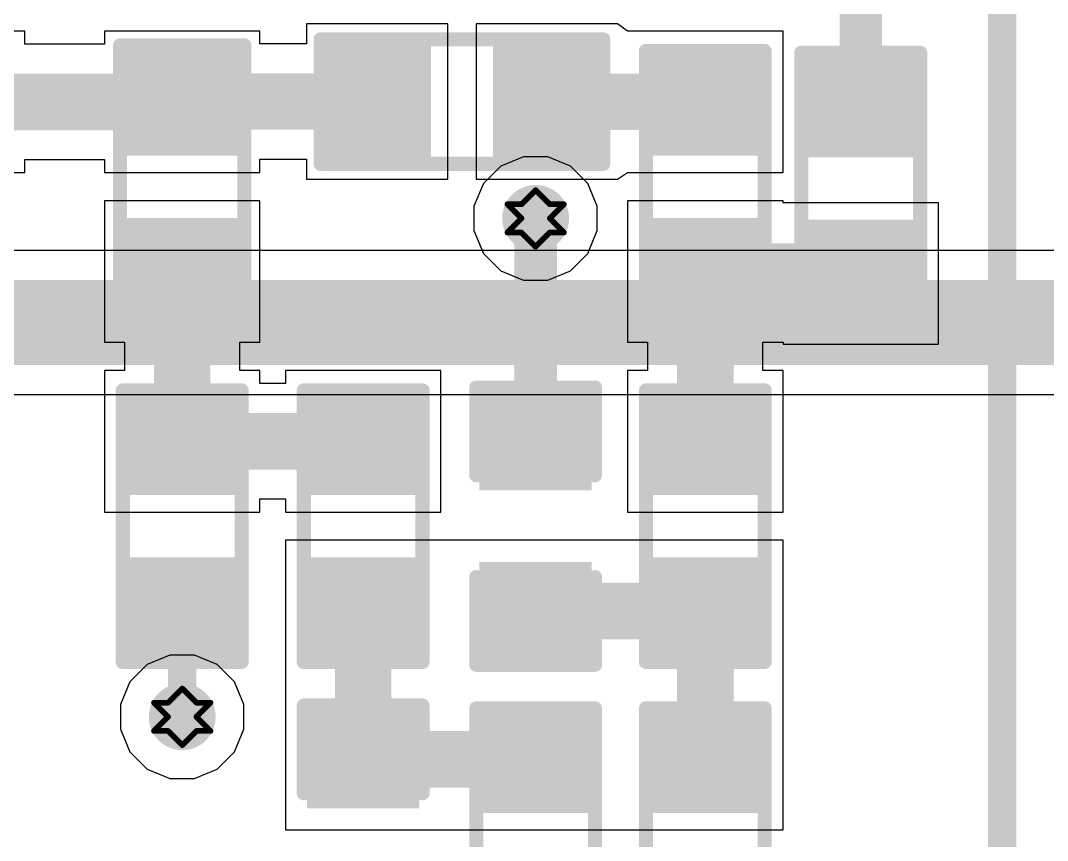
# Model space of a CAD drawing. Header units: inches. Extents: x 24 to 500, y 68 to 269.
# Drawn here: x 277.44 to 286.67, y 153.77 to 161.13 of the extents above; entities that cross this region are included whole.
import ezdxf

# ---------------------------------------------------------------- set-up
doc = ezdxf.new("R2010")
doc.units = ezdxf.units.IN
for name, color, linetype in [('Bottom Layer', 5, 'Continuous'), ('Drill Drawing', 1, 'Continuous'), ('Layer 1', 16, 'Continuous'), ('Layer 2', 76, 'Continuous'), ('Top Layer', 1, 'Continuous'), ('Top Overlay', 2, 'Continuous'), ('Top Paste', 8, 'Continuous'), ('Top Solder', 216, 'Continuous'), ('Via Holes', 16, 'Continuous')]:
    doc.layers.add(name, color=color, linetype=linetype)

# ---------------------------------------------------------------- blocks, each defined once
blk = doc.blocks.new('S______B______4')
at = {"layer": 'Top Layer'}
for points in [[(-1.143, -0.4445), (-1.143, 0.4445), (-0.3809999999999999, 0.4445), (-0.3809999999999999, -0.4445)], [(0.3809999999999999, -0.4445), (0.3809999999999999, 0.4445), (1.143, 0.4445), (1.143, -0.4445)]]:
    blk.add_hatch(color=1, dxfattribs=at).paths.add_polyline_path(points)
at = {"layer": 'Top Paste'}
for points in [[(-1.143, -0.4445), (-1.143, 0.4445), (-0.3809999999999999, 0.4445), (-0.3809999999999999, -0.4445)], [(0.3809999999999999, -0.4445), (0.3809999999999999, 0.4445), (1.143, 0.4445), (1.143, -0.4445)]]:
    blk.add_hatch(color=8, dxfattribs=at).paths.add_polyline_path(points)
at = {"layer": 'Top Solder'}
for points in [[(-1.2446, -0.5460999999999999), (-1.2446, 0.5460999999999999), (-0.2794, 0.5460999999999999), (-0.2794, -0.5460999999999999)], [(0.2794, -0.5460999999999999), (0.2794, 0.5460999999999999), (1.2446, 0.5460999999999999), (1.2446, -0.5460999999999999)]]:
    blk.add_hatch(color=216, dxfattribs=at).paths.add_polyline_path(points)
at = {"layer": 'Top Overlay'}
for points in [[(-1.27, -0.5588, 0.127, 0.127, 0), (-1.27, 0.5588, 0.127, 0.127, 0)], [(-1.27, 0.5588, 0.127, 0.127, 0), (1.27, 0.5588, 0.127, 0.127, 0)], [(1.27, -0.5588, 0.127, 0.127, 0), (1.27, 0.5588, 0.127, 0.127, 0)], [(-1.27, -0.5588, 0.127, 0.127, 0), (1.27, -0.5588, 0.127, 0.127, 0)]]:
    blk.add_lwpolyline(points, format="xyseb", dxfattribs=at)
for points in [[(-1.30175, 0.5588, 0.0635, 0.0635, 1), (-1.23825, 0.5588, 0.0635, 0.0635, 1)], [(-1.30175, 0.5588, 0.0635, 0.0635, 1), (-1.23825, 0.5588, 0.0635, 0.0635, 1)], [(1.23825, 0.5588, 0.0635, 0.0635, 1), (1.30175, 0.5588, 0.0635, 0.0635, 1)], [(1.23825, 0.5588, 0.0635, 0.0635, 1), (1.30175, 0.5588, 0.0635, 0.0635, 1)], [(-1.30175, -0.5588, 0.0635, 0.0635, 1), (-1.23825, -0.5588, 0.0635, 0.0635, 1)], [(-1.30175, -0.5588, 0.0635, 0.0635, 1), (-1.23825, -0.5588, 0.0635, 0.0635, 1)], [(1.23825, -0.5588, 0.0635, 0.0635, 1), (1.30175, -0.5588, 0.0635, 0.0635, 1)], [(1.23825, -0.5588, 0.0635, 0.0635, 1), (1.30175, -0.5588, 0.0635, 0.0635, 1)]]:
    blk.add_lwpolyline(points, format="xyseb", close=True, dxfattribs=at)
blk = doc.blocks.new('S______B______89')
at = {"layer": 'Top Layer'}
for points in [[(-1.143, -0.44447968), (-1.143, 0.4445203199999999), (-0.3810000000000001, 0.4445203200000001), (-0.3809999999999999, -0.4444796799999999)], [(0.3810000000000001, -0.44447968), (0.3809999999999999, 0.4445203199999999), (1.143, 0.4445203200000001), (1.143, -0.4444796799999999)]]:
    blk.add_hatch(color=1, dxfattribs=at).paths.add_polyline_path(points)
at = {"layer": 'Top Paste'}
for points in [[(-1.143, -0.44447968), (-1.143, 0.4445203199999999), (-0.3810000000000001, 0.4445203200000001), (-0.3809999999999999, -0.4444796799999999)], [(0.3810000000000001, -0.44447968), (0.3809999999999999, 0.4445203199999999), (1.143, 0.4445203200000001), (1.143, -0.4444796799999999)]]:
    blk.add_hatch(color=8, dxfattribs=at).paths.add_polyline_path(points)
at = {"layer": 'Top Solder'}
for points in [[(-1.2446, -0.5460796800000001), (-1.2446, 0.5461203199999999), (-0.2794, 0.5461203200000001), (-0.2793999999999999, -0.5460796799999998)], [(0.2794, -0.5460796800000001), (0.2793999999999999, 0.5461203199999999), (1.2446, 0.5461203200000001), (1.2446, -0.5460796799999998)]]:
    blk.add_hatch(color=216, dxfattribs=at).paths.add_polyline_path(points)
at = {"layer": 'Top Overlay'}
for points in [[(-1.27, -0.55877968, 0.127, 0.127, 0), (-1.27, 0.55882032, 0.127, 0.127, 0)], [(1.27, 0.55882032, 0.127, 0.127, 0), (-1.27, 0.55882032, 0.127, 0.127, 0)], [(1.27, -0.55877968, 0.127, 0.127, 0), (1.27, 0.55882032, 0.127, 0.127, 0)], [(1.27, -0.55877968, 0.127, 0.127, 0), (-1.27, -0.55877968, 0.127, 0.127, 0)]]:
    blk.add_lwpolyline(points, format="xyseb", dxfattribs=at)
for points in [[(-1.30175, 0.55882032, 0.0635, 0.0635, 1), (-1.23825, 0.55882032, 0.0635, 0.0635, 1)], [(-1.30175, 0.55882032, 0.0635, 0.0635, 1), (-1.23825, 0.55882032, 0.0635, 0.0635, 1)], [(1.23825, 0.55882032, 0.0635, 0.0635, 1), (1.30175, 0.55882032, 0.0635, 0.0635, 1)], [(1.23825, 0.55882032, 0.0635, 0.0635, 1), (1.30175, 0.55882032, 0.0635, 0.0635, 1)], [(-1.30175, -0.55877968, 0.0635, 0.0635, 1), (-1.23825, -0.55877968, 0.0635, 0.0635, 1)], [(-1.30175, -0.55877968, 0.0635, 0.0635, 1), (-1.23825, -0.55877968, 0.0635, 0.0635, 1)], [(1.23825, -0.55877968, 0.0635, 0.0635, 1), (1.30175, -0.55877968, 0.0635, 0.0635, 1)], [(1.23825, -0.55877968, 0.0635, 0.0635, 1), (1.30175, -0.55877968, 0.0635, 0.0635, 1)]]:
    blk.add_lwpolyline(points, format="xyseb", close=True, dxfattribs=at)
blk = doc.blocks.new('R___0603_127')
at = {"layer": 'Top Layer'}
for points in [[(-0.3809999999999999, 0.4445), (-0.3809999999999999, -0.4445), (-1.143, -0.4445), (-1.143, 0.4445)], [(1.143, 0.4445), (1.143, -0.4445), (0.3809999999999999, -0.4445), (0.3809999999999999, 0.4445)]]:
    blk.add_hatch(color=1, dxfattribs=at).paths.add_polyline_path(points)
at = {"layer": 'Top Paste'}
for points in [[(-0.3809999999999999, 0.4445), (-0.3809999999999999, -0.4445), (-1.143, -0.4445), (-1.143, 0.4445)], [(1.143, 0.4445), (1.143, -0.4445), (0.3809999999999999, -0.4445), (0.3809999999999999, 0.4445)]]:
    blk.add_hatch(color=8, dxfattribs=at).paths.add_polyline_path(points)
at = {"layer": 'Top Solder'}
for points in [[(-0.2794, 0.5460999999999999), (-0.2794, -0.5460999999999999), (-1.2446, -0.5460999999999999), (-1.2446, 0.5460999999999999)], [(1.2446, 0.5460999999999999), (1.2446, -0.5460999999999999), (0.2794, -0.5460999999999999), (0.2794, 0.5460999999999999)]]:
    blk.add_hatch(color=216, dxfattribs=at).paths.add_polyline_path(points)
at = {"layer": 'Top Overlay'}
for points in [[(-1.2192, -0.5334, 0.127, 0.127, 0), (-1.2192, 0.5334, 0.127, 0.127, 0)], [(1.2192, 0.5334, 0.127, 0.127, 0), (-1.2192, 0.5334, 0.127, 0.127, 0)], [(1.2192, -0.5334, 0.127, 0.127, 0), (1.2192, 0.5334, 0.127, 0.127, 0)], [(1.2192, -0.5334, 0.127, 0.127, 0), (-1.2192, -0.5334, 0.127, 0.127, 0)]]:
    blk.add_lwpolyline(points, format="xyseb", dxfattribs=at)
for points in [[(-1.25095, 0.5334, 0.0635, 0.0635, 1), (-1.18745, 0.5334, 0.0635, 0.0635, 1)], [(-1.25095, 0.5334, 0.0635, 0.0635, 1), (-1.18745, 0.5334, 0.0635, 0.0635, 1)], [(1.18745, 0.5334, 0.0635, 0.0635, 1), (1.25095, 0.5334, 0.0635, 0.0635, 1)], [(1.18745, 0.5334, 0.0635, 0.0635, 1), (1.25095, 0.5334, 0.0635, 0.0635, 1)], [(-1.25095, -0.5334, 0.0635, 0.0635, 1), (-1.18745, -0.5334, 0.0635, 0.0635, 1)], [(-1.25095, -0.5334, 0.0635, 0.0635, 1), (-1.18745, -0.5334, 0.0635, 0.0635, 1)], [(1.18745, -0.5334, 0.0635, 0.0635, 1), (1.25095, -0.5334, 0.0635, 0.0635, 1)], [(1.18745, -0.5334, 0.0635, 0.0635, 1), (1.25095, -0.5334, 0.0635, 0.0635, 1)]]:
    blk.add_lwpolyline(points, format="xyseb", close=True, dxfattribs=at)
blk = doc.blocks.new('R___0603_131')
at = {"layer": 'Top Layer'}
for points in [[(-0.3809999999999999, 0.4445), (-0.3809999999999999, -0.4445), (-1.143, -0.4445), (-1.143, 0.4445)], [(1.143, 0.4445), (1.143, -0.4445), (0.3809999999999999, -0.4445), (0.3809999999999999, 0.4445)]]:
    blk.add_hatch(color=1, dxfattribs=at).paths.add_polyline_path(points)
at = {"layer": 'Top Paste'}
for points in [[(-0.3809999999999999, 0.4445), (-0.3809999999999999, -0.4445), (-1.143, -0.4445), (-1.143, 0.4445)], [(1.143, 0.4445), (1.143, -0.4445), (0.3809999999999999, -0.4445), (0.3809999999999999, 0.4445)]]:
    blk.add_hatch(color=8, dxfattribs=at).paths.add_polyline_path(points)
at = {"layer": 'Top Solder'}
for points in [[(-0.2794, 0.5460999999999999), (-0.2794, -0.5460999999999999), (-1.2446, -0.5460999999999999), (-1.2446, 0.5460999999999999)], [(1.2446, 0.5460999999999999), (1.2446, -0.5460999999999999), (0.2794, -0.5460999999999999), (0.2794, 0.5460999999999999)]]:
    blk.add_hatch(color=216, dxfattribs=at).paths.add_polyline_path(points)
at = {"layer": 'Top Overlay'}
for points in [[(-1.2192, -0.5334, 0.127, 0.127, 0), (-1.2192, 0.5334, 0.127, 0.127, 0)], [(1.2192, 0.5334, 0.127, 0.127, 0), (-1.2192, 0.5334, 0.127, 0.127, 0)], [(1.2192, -0.5334, 0.127, 0.127, 0), (1.2192, 0.5334, 0.127, 0.127, 0)], [(1.2192, -0.5334, 0.127, 0.127, 0), (-1.2192, -0.5334, 0.127, 0.127, 0)]]:
    blk.add_lwpolyline(points, format="xyseb", dxfattribs=at)
for points in [[(-1.25095, 0.5334, 0.0635, 0.0635, 1), (-1.18745, 0.5334, 0.0635, 0.0635, 1)], [(-1.25095, 0.5334, 0.0635, 0.0635, 1), (-1.18745, 0.5334, 0.0635, 0.0635, 1)], [(1.18745, 0.5334, 0.0635, 0.0635, 1), (1.25095, 0.5334, 0.0635, 0.0635, 1)], [(1.18745, 0.5334, 0.0635, 0.0635, 1), (1.25095, 0.5334, 0.0635, 0.0635, 1)], [(-1.25095, -0.5334, 0.0635, 0.0635, 1), (-1.18745, -0.5334, 0.0635, 0.0635, 1)], [(-1.25095, -0.5334, 0.0635, 0.0635, 1), (-1.18745, -0.5334, 0.0635, 0.0635, 1)], [(1.18745, -0.5334, 0.0635, 0.0635, 1), (1.25095, -0.5334, 0.0635, 0.0635, 1)], [(1.18745, -0.5334, 0.0635, 0.0635, 1), (1.25095, -0.5334, 0.0635, 0.0635, 1)]]:
    blk.add_lwpolyline(points, format="xyseb", close=True, dxfattribs=at)
blk = doc.blocks.new('R___0603_132')
at = {"layer": 'Top Layer'}
for points in [[(-0.3809999999999999, 0.4445), (-0.3809999999999999, -0.4445), (-1.143, -0.4445), (-1.143, 0.4445)], [(1.14300254, 0.44449746), (1.14300254, -0.44450254), (0.38100254, -0.44450254), (0.38100254, 0.44449746)]]:
    blk.add_hatch(color=1, dxfattribs=at).paths.add_polyline_path(points)
at = {"layer": 'Top Paste'}
for points in [[(-0.3809999999999999, 0.4445), (-0.3809999999999999, -0.4445), (-1.143, -0.4445), (-1.143, 0.4445)], [(1.14300254, 0.44449746), (1.14300254, -0.44450254), (0.38100254, -0.44450254), (0.38100254, 0.44449746)]]:
    blk.add_hatch(color=8, dxfattribs=at).paths.add_polyline_path(points)
at = {"layer": 'Top Solder'}
for points in [[(-0.2794, 0.5460999999999999), (-0.2794, -0.5460999999999999), (-1.2446, -0.5460999999999999), (-1.2446, 0.5460999999999999)], [(1.24460254, 0.5460974599999999), (1.24460254, -0.54610254), (0.27940254, -0.54610254), (0.27940254, 0.5460974599999999)]]:
    blk.add_hatch(color=216, dxfattribs=at).paths.add_polyline_path(points)
at = {"layer": 'Top Overlay'}
for points in [[(-1.2192, 0.53339492, 0.127, 0.127, 0), (-1.2192, -0.53340254, 0.127, 0.127, 0)], [(-1.2192, 0.53339492, 0.127, 0.127, 0), (1.2192, 0.53339492, 0.127, 0.127, 0)], [(1.2192, 0.53339492, 0.127, 0.127, 0), (1.2192, -0.53340254, 0.127, 0.127, 0)], [(-1.2192, -0.53340254, 0.127, 0.127, 0), (1.2192, -0.53340254, 0.127, 0.127, 0)]]:
    blk.add_lwpolyline(points, format="xyseb", dxfattribs=at)
for points in [[(-1.25095, 0.53339492, 0.0635, 0.0635, 1), (-1.18745, 0.53339492, 0.0635, 0.0635, 1)], [(-1.25095, 0.53339492, 0.0635, 0.0635, 1), (-1.18745, 0.53339492, 0.0635, 0.0635, 1)], [(1.18745, 0.53339492, 0.0635, 0.0635, 1), (1.25095, 0.53339492, 0.0635, 0.0635, 1)], [(1.18745, 0.53339492, 0.0635, 0.0635, 1), (1.25095, 0.53339492, 0.0635, 0.0635, 1)], [(-1.25095, -0.53340254, 0.0635, 0.0635, 1), (-1.18745, -0.53340254, 0.0635, 0.0635, 1)], [(-1.25095, -0.53340254, 0.0635, 0.0635, 1), (-1.18745, -0.53340254, 0.0635, 0.0635, 1)], [(1.18745, -0.53340254, 0.0635, 0.0635, 1), (1.25095, -0.53340254, 0.0635, 0.0635, 1)], [(1.18745, -0.53340254, 0.0635, 0.0635, 1), (1.25095, -0.53340254, 0.0635, 0.0635, 1)]]:
    blk.add_lwpolyline(points, format="xyseb", close=True, dxfattribs=at)
blk = doc.blocks.new('R___0603_133')
at = {"layer": 'Top Layer'}
for points in [[(-0.3809999999999999, 0.4445), (-0.3809999999999999, -0.4445), (-1.143, -0.4445), (-1.143, 0.4445)], [(1.143, 0.4445), (1.143, -0.4445), (0.3809999999999999, -0.4445), (0.3809999999999999, 0.4445)]]:
    blk.add_hatch(color=1, dxfattribs=at).paths.add_polyline_path(points)
at = {"layer": 'Top Paste'}
for points in [[(-0.3809999999999999, 0.4445), (-0.3809999999999999, -0.4445), (-1.143, -0.4445), (-1.143, 0.4445)], [(1.143, 0.4445), (1.143, -0.4445), (0.3809999999999999, -0.4445), (0.3809999999999999, 0.4445)]]:
    blk.add_hatch(color=8, dxfattribs=at).paths.add_polyline_path(points)
at = {"layer": 'Top Solder'}
for points in [[(-0.2794, 0.5460999999999999), (-0.2794, -0.5460999999999999), (-1.2446, -0.5460999999999999), (-1.2446, 0.5460999999999999)], [(1.2446, 0.5460999999999999), (1.2446, -0.5460999999999999), (0.2794, -0.5460999999999999), (0.2794, 0.5460999999999999)]]:
    blk.add_hatch(color=216, dxfattribs=at).paths.add_polyline_path(points)
at = {"layer": 'Top Overlay'}
for points in [[(-1.2192, 0.5334, 0.127, 0.127, 0), (-1.2192, -0.5334, 0.127, 0.127, 0)], [(-1.2192, 0.5334, 0.127, 0.127, 0), (1.2192, 0.5334, 0.127, 0.127, 0)], [(1.2192, 0.5334, 0.127, 0.127, 0), (1.2192, -0.5334, 0.127, 0.127, 0)], [(-1.2192, -0.5334, 0.127, 0.127, 0), (1.2192, -0.5334, 0.127, 0.127, 0)]]:
    blk.add_lwpolyline(points, format="xyseb", dxfattribs=at)
for points in [[(-1.25095, 0.5334, 0.0635, 0.0635, 1), (-1.18745, 0.5334, 0.0635, 0.0635, 1)], [(-1.25095, 0.5334, 0.0635, 0.0635, 1), (-1.18745, 0.5334, 0.0635, 0.0635, 1)], [(1.18745, 0.5334, 0.0635, 0.0635, 1), (1.25095, 0.5334, 0.0635, 0.0635, 1)], [(1.18745, 0.5334, 0.0635, 0.0635, 1), (1.25095, 0.5334, 0.0635, 0.0635, 1)], [(-1.25095, -0.5334, 0.0635, 0.0635, 1), (-1.18745, -0.5334, 0.0635, 0.0635, 1)], [(-1.25095, -0.5334, 0.0635, 0.0635, 1), (-1.18745, -0.5334, 0.0635, 0.0635, 1)], [(1.18745, -0.5334, 0.0635, 0.0635, 1), (1.25095, -0.5334, 0.0635, 0.0635, 1)], [(1.18745, -0.5334, 0.0635, 0.0635, 1), (1.25095, -0.5334, 0.0635, 0.0635, 1)]]:
    blk.add_lwpolyline(points, format="xyseb", close=True, dxfattribs=at)
blk = doc.blocks.new('R___0603_134')
at = {"layer": 'Top Layer'}
for points in [[(-0.3809999999999999, 0.4445), (-0.3809999999999999, -0.4445), (-1.143, -0.4445), (-1.143, 0.4445)], [(1.143, 0.4445), (1.143, -0.4445), (0.3809999999999999, -0.4445), (0.3809999999999999, 0.4445)]]:
    blk.add_hatch(color=1, dxfattribs=at).paths.add_polyline_path(points)
at = {"layer": 'Top Paste'}
for points in [[(-0.3809999999999999, 0.4445), (-0.3809999999999999, -0.4445), (-1.143, -0.4445), (-1.143, 0.4445)], [(1.143, 0.4445), (1.143, -0.4445), (0.3809999999999999, -0.4445), (0.3809999999999999, 0.4445)]]:
    blk.add_hatch(color=8, dxfattribs=at).paths.add_polyline_path(points)
at = {"layer": 'Top Solder'}
for points in [[(-0.2794, 0.5460999999999999), (-0.2794, -0.5460999999999999), (-1.2446, -0.5460999999999999), (-1.2446, 0.5460999999999999)], [(1.2446, 0.5460999999999999), (1.2446, -0.5460999999999999), (0.2794, -0.5460999999999999), (0.2794, 0.5460999999999999)]]:
    blk.add_hatch(color=216, dxfattribs=at).paths.add_polyline_path(points)
at = {"layer": 'Top Overlay'}
for points in [[(1.2192, 0.5334, 0.127, 0.127, 0), (-1.2192, 0.5334, 0.127, 0.127, 0)], [(-1.2192, -0.5334, 0.127, 0.127, 0), (-1.2192, 0.5334, 0.127, 0.127, 0)], [(1.2192, -0.5334, 0.127, 0.127, 0), (1.2192, 0.5334, 0.127, 0.127, 0)], [(1.2192, -0.5334, 0.127, 0.127, 0), (-1.2192, -0.5334, 0.127, 0.127, 0)]]:
    blk.add_lwpolyline(points, format="xyseb", dxfattribs=at)
for points in [[(-1.25095, 0.5334, 0.0635, 0.0635, 1), (-1.18745, 0.5334, 0.0635, 0.0635, 1)], [(-1.25095, 0.5334, 0.0635, 0.0635, 1), (-1.18745, 0.5334, 0.0635, 0.0635, 1)], [(1.18745, 0.5334, 0.0635, 0.0635, 1), (1.25095, 0.5334, 0.0635, 0.0635, 1)], [(1.18745, 0.5334, 0.0635, 0.0635, 1), (1.25095, 0.5334, 0.0635, 0.0635, 1)], [(-1.25095, -0.5334, 0.0635, 0.0635, 1), (-1.18745, -0.5334, 0.0635, 0.0635, 1)], [(-1.25095, -0.5334, 0.0635, 0.0635, 1), (-1.18745, -0.5334, 0.0635, 0.0635, 1)], [(1.18745, -0.5334, 0.0635, 0.0635, 1), (1.25095, -0.5334, 0.0635, 0.0635, 1)], [(1.18745, -0.5334, 0.0635, 0.0635, 1), (1.25095, -0.5334, 0.0635, 0.0635, 1)]]:
    blk.add_lwpolyline(points, format="xyseb", close=True, dxfattribs=at)
blk = doc.blocks.new('R___0603_137')
at = {"layer": 'Top Layer'}
for points in [[(-0.3809999999999999, 0.44452032), (-0.3809999999999999, -0.44447968), (-1.143, -0.44447968), (-1.143, 0.44452032)], [(1.143, 0.44452032), (1.143, -0.44447968), (0.3809999999999999, -0.44447968), (0.3809999999999999, 0.44452032)]]:
    blk.add_hatch(color=1, dxfattribs=at).paths.add_polyline_path(points)
at = {"layer": 'Top Paste'}
for points in [[(-0.3809999999999999, 0.44452032), (-0.3809999999999999, -0.44447968), (-1.143, -0.44447968), (-1.143, 0.44452032)], [(1.143, 0.44452032), (1.143, -0.44447968), (0.3809999999999999, -0.44447968), (0.3809999999999999, 0.44452032)]]:
    blk.add_hatch(color=8, dxfattribs=at).paths.add_polyline_path(points)
at = {"layer": 'Top Solder'}
for points in [[(-0.2794, 0.54612032), (-0.2794, -0.54607968), (-1.2446, -0.54607968), (-1.2446, 0.54612032)], [(1.2446, 0.54612032), (1.2446, -0.54607968), (0.2794, -0.54607968), (0.2794, 0.54612032)]]:
    blk.add_hatch(color=216, dxfattribs=at).paths.add_polyline_path(points)
at = {"layer": 'Top Overlay'}
for points in [[(-1.2192, 0.53342032, 0.127, 0.127, 0), (1.2192, 0.53342032, 0.127, 0.127, 0)], [(-1.2192, 0.53342032, 0.127, 0.127, 0), (-1.2192, -0.5333796799999999, 0.127, 0.127, 0)], [(1.2192, 0.53342032, 0.127, 0.127, 0), (1.2192, -0.5333796799999999, 0.127, 0.127, 0)], [(-1.2192, -0.5333796799999999, 0.127, 0.127, 0), (1.2192, -0.5333796799999999, 0.127, 0.127, 0)]]:
    blk.add_lwpolyline(points, format="xyseb", dxfattribs=at)
for points in [[(-1.25095, 0.53342032, 0.0635, 0.0635, 1), (-1.18745, 0.53342032, 0.0635, 0.0635, 1)], [(-1.25095, 0.53342032, 0.0635, 0.0635, 1), (-1.18745, 0.53342032, 0.0635, 0.0635, 1)], [(1.18745, 0.53342032, 0.0635, 0.0635, 1), (1.25095, 0.53342032, 0.0635, 0.0635, 1)], [(1.18745, 0.53342032, 0.0635, 0.0635, 1), (1.25095, 0.53342032, 0.0635, 0.0635, 1)], [(-1.25095, -0.5333796799999999, 0.0635, 0.0635, 1), (-1.18745, -0.5333796799999999, 0.0635, 0.0635, 1)], [(-1.25095, -0.5333796799999999, 0.0635, 0.0635, 1), (-1.18745, -0.5333796799999999, 0.0635, 0.0635, 1)], [(1.18745, -0.5333796799999999, 0.0635, 0.0635, 1), (1.25095, -0.5333796799999999, 0.0635, 0.0635, 1)], [(1.18745, -0.5333796799999999, 0.0635, 0.0635, 1), (1.25095, -0.5333796799999999, 0.0635, 0.0635, 1)]]:
    blk.add_lwpolyline(points, format="xyseb", close=True, dxfattribs=at)
blk = doc.blocks.new('R___0603_139')
at = {"layer": 'Top Layer'}
for points in [[(-0.3809999999999999, 0.44452032), (-0.3809999999999999, -0.44447968), (-1.143, -0.44447968), (-1.143, 0.44452032)], [(1.143, 0.44452032), (1.143, -0.44447968), (0.3809999999999999, -0.44447968), (0.3809999999999999, 0.44452032)]]:
    blk.add_hatch(color=1, dxfattribs=at).paths.add_polyline_path(points)
at = {"layer": 'Top Paste'}
for points in [[(-0.3809999999999999, 0.44452032), (-0.3809999999999999, -0.44447968), (-1.143, -0.44447968), (-1.143, 0.44452032)], [(1.143, 0.44452032), (1.143, -0.44447968), (0.3809999999999999, -0.44447968), (0.3809999999999999, 0.44452032)]]:
    blk.add_hatch(color=8, dxfattribs=at).paths.add_polyline_path(points)
at = {"layer": 'Top Solder'}
for points in [[(-0.2794, 0.54612032), (-0.2794, -0.54607968), (-1.2446, -0.54607968), (-1.2446, 0.54612032)], [(1.2446, 0.54612032), (1.2446, -0.54607968), (0.2794, -0.54607968), (0.2794, 0.54612032)]]:
    blk.add_hatch(color=216, dxfattribs=at).paths.add_polyline_path(points)
at = {"layer": 'Top Overlay'}
for points in [[(-1.2192, 0.5334228599999999, 0.127, 0.127, 0), (1.2192, 0.5334228599999999, 0.127, 0.127, 0)], [(-1.2192, 0.5334228599999999, 0.127, 0.127, 0), (-1.2192, -0.5333822199999999, 0.127, 0.127, 0)], [(1.2192, 0.5334228599999999, 0.127, 0.127, 0), (1.2192, -0.5333822199999999, 0.127, 0.127, 0)], [(-1.2192, -0.5333822199999999, 0.127, 0.127, 0), (1.2192, -0.5333822199999999, 0.127, 0.127, 0)]]:
    blk.add_lwpolyline(points, format="xyseb", dxfattribs=at)
for points in [[(-1.25095, 0.5334228599999999, 0.0635, 0.0635, 1), (-1.18745, 0.5334228599999999, 0.0635, 0.0635, 1)], [(-1.25095, 0.5334228599999999, 0.0635, 0.0635, 1), (-1.18745, 0.5334228599999999, 0.0635, 0.0635, 1)], [(1.18745, 0.5334228599999999, 0.0635, 0.0635, 1), (1.25095, 0.5334228599999999, 0.0635, 0.0635, 1)], [(1.18745, 0.5334228599999999, 0.0635, 0.0635, 1), (1.25095, 0.5334228599999999, 0.0635, 0.0635, 1)], [(-1.25095, -0.5333822199999999, 0.0635, 0.0635, 1), (-1.18745, -0.5333822199999999, 0.0635, 0.0635, 1)], [(-1.25095, -0.5333822199999999, 0.0635, 0.0635, 1), (-1.18745, -0.5333822199999999, 0.0635, 0.0635, 1)], [(1.18745, -0.5333822199999999, 0.0635, 0.0635, 1), (1.25095, -0.5333822199999999, 0.0635, 0.0635, 1)], [(1.18745, -0.5333822199999999, 0.0635, 0.0635, 1), (1.25095, -0.5333822199999999, 0.0635, 0.0635, 1)]]:
    blk.add_lwpolyline(points, format="xyseb", close=True, dxfattribs=at)
blk = doc.blocks.new('C___0603_264')
at = {"layer": 'Top Layer'}
for points in [[(-0.3809999999999999, 0.4445), (-0.3809999999999999, -0.4445), (-1.143, -0.4445), (-1.143, 0.4445)], [(1.143, 0.4445), (1.143, -0.4445), (0.3809999999999999, -0.4445), (0.3809999999999999, 0.4445)]]:
    blk.add_hatch(color=1, dxfattribs=at).paths.add_polyline_path(points)
at = {"layer": 'Top Paste'}
for points in [[(-0.3809999999999999, 0.4445), (-0.3809999999999999, -0.4445), (-1.143, -0.4445), (-1.143, 0.4445)], [(1.143, 0.4445), (1.143, -0.4445), (0.3809999999999999, -0.4445), (0.3809999999999999, 0.4445)]]:
    blk.add_hatch(color=8, dxfattribs=at).paths.add_polyline_path(points)
at = {"layer": 'Top Solder'}
for points in [[(-0.3210001199999999, 0.50449988), (-0.3210001199999999, -0.50449988), (-1.20299988, -0.50449988), (-1.20299988, 0.50449988)], [(1.20299988, 0.50449988), (1.20299988, -0.50449988), (0.3210001199999999, -0.50449988), (0.3210001199999999, 0.50449988)]]:
    blk.add_hatch(color=216, dxfattribs=at).paths.add_polyline_path(points)
at = {"layer": 'Top Overlay'}
for points in [[(-0.4571999999999999, 0.5334, 0.127, 0.127, 0), (-1.2446, 0.5334, 0.127, 0.127, 0)], [(-1.2446, -0.5334, 0.127, 0.127, 0), (-1.2446, 0.5334, 0.127, 0.127, 0)], [(1.2446, 0.5334, 0.127, 0.127, 0), (0.4571999999999999, 0.5334, 0.127, 0.127, 0)], [(1.2446, -0.5334, 0.127, 0.127, 0), (1.2446, 0.5334, 0.127, 0.127, 0)], [(-0.4571999999999999, -0.5334, 0.127, 0.127, 0), (-1.2446, -0.5334, 0.127, 0.127, 0)], [(1.2446, -0.5334, 0.127, 0.127, 0), (0.4571999999999999, -0.5334, 0.127, 0.127, 0)]]:
    blk.add_lwpolyline(points, format="xyseb", dxfattribs=at)
for points in [[(-1.27635, 0.5334, 0.0635, 0.0635, 1), (-1.21285, 0.5334, 0.0635, 0.0635, 1)], [(-1.27635, 0.5334, 0.0635, 0.0635, 1), (-1.21285, 0.5334, 0.0635, 0.0635, 1)], [(-0.4889499999999999, 0.5334, 0.0635, 0.0635, 1), (-0.42545, 0.5334, 0.0635, 0.0635, 1)], [(0.42545, 0.5334, 0.0635, 0.0635, 1), (0.4889499999999999, 0.5334, 0.0635, 0.0635, 1)], [(1.21285, 0.5334, 0.0635, 0.0635, 1), (1.27635, 0.5334, 0.0635, 0.0635, 1)], [(1.21285, 0.5334, 0.0635, 0.0635, 1), (1.27635, 0.5334, 0.0635, 0.0635, 1)], [(-1.27635, -0.5334, 0.0635, 0.0635, 1), (-1.21285, -0.5334, 0.0635, 0.0635, 1)], [(-1.27635, -0.5334, 0.0635, 0.0635, 1), (-1.21285, -0.5334, 0.0635, 0.0635, 1)], [(-0.4889499999999999, -0.5334, 0.0635, 0.0635, 1), (-0.42545, -0.5334, 0.0635, 0.0635, 1)], [(0.42545, -0.5334, 0.0635, 0.0635, 1), (0.4889499999999999, -0.5334, 0.0635, 0.0635, 1)], [(1.21285, -0.5334, 0.0635, 0.0635, 1), (1.27635, -0.5334, 0.0635, 0.0635, 1)], [(1.21285, -0.5334, 0.0635, 0.0635, 1), (1.27635, -0.5334, 0.0635, 0.0635, 1)]]:
    blk.add_lwpolyline(points, format="xyseb", close=True, dxfattribs=at)
blk = doc.blocks.new('C___0603_266')
at = {"layer": 'Top Layer'}
for points in [[(-0.3809999999999999, 0.4445), (-0.3809999999999999, -0.4445), (-1.143, -0.4445), (-1.143, 0.4445)], [(1.143, 0.4445), (1.143, -0.4445), (0.3809999999999999, -0.4445), (0.3809999999999999, 0.4445)]]:
    blk.add_hatch(color=1, dxfattribs=at).paths.add_polyline_path(points)
at = {"layer": 'Top Paste'}
for points in [[(-0.3809999999999999, 0.4445), (-0.3809999999999999, -0.4445), (-1.143, -0.4445), (-1.143, 0.4445)], [(1.143, 0.4445), (1.143, -0.4445), (0.3809999999999999, -0.4445), (0.3809999999999999, 0.4445)]]:
    blk.add_hatch(color=8, dxfattribs=at).paths.add_polyline_path(points)
at = {"layer": 'Top Solder'}
for points in [[(-0.3210001199999999, 0.50449988), (-0.3210001199999999, -0.50449988), (-1.20299988, -0.50449988), (-1.20299988, 0.50449988)], [(1.20299988, 0.50449988), (1.20299988, -0.50449988), (0.3210001199999999, -0.50449988), (0.3210001199999999, 0.50449988)]]:
    blk.add_hatch(color=216, dxfattribs=at).paths.add_polyline_path(points)
at = {"layer": 'Top Overlay'}
for points in [[(-0.45720254, 0.5333974599999999, 0.127, 0.127, 0), (-1.2446, 0.5333974599999999, 0.127, 0.127, 0)], [(-1.2446, -0.5334, 0.127, 0.127, 0), (-1.2446, 0.5333974599999999, 0.127, 0.127, 0)], [(1.2446, 0.53340254, 0.127, 0.127, 0), (0.4571999999999999, 0.53340254, 0.127, 0.127, 0)], [(1.2446, -0.5334, 0.127, 0.127, 0), (1.2446, 0.53340254, 0.127, 0.127, 0)], [(-0.4571999999999999, -0.5334, 0.127, 0.127, 0), (-1.2446, -0.5334, 0.127, 0.127, 0)], [(1.2446, -0.5334, 0.127, 0.127, 0), (0.4571999999999999, -0.5334, 0.127, 0.127, 0)]]:
    blk.add_lwpolyline(points, format="xyseb", dxfattribs=at)
for points in [[(-1.27635, 0.5333974599999999, 0.0635, 0.0635, 1), (-1.21285, 0.5333974599999999, 0.0635, 0.0635, 1)], [(-1.27635, 0.5333974599999999, 0.0635, 0.0635, 1), (-1.21285, 0.5333974599999999, 0.0635, 0.0635, 1)], [(-0.4889525399999999, 0.5333974599999999, 0.0635, 0.0635, 1), (-0.42545254, 0.5333974599999999, 0.0635, 0.0635, 1)], [(0.42545, 0.53340254, 0.0635, 0.0635, 1), (0.4889499999999999, 0.53340254, 0.0635, 0.0635, 1)], [(1.21285, 0.53340254, 0.0635, 0.0635, 1), (1.27635, 0.53340254, 0.0635, 0.0635, 1)], [(1.21285, 0.53340254, 0.0635, 0.0635, 1), (1.27635, 0.53340254, 0.0635, 0.0635, 1)], [(-1.27635, -0.5334, 0.0635, 0.0635, 1), (-1.21285, -0.5334, 0.0635, 0.0635, 1)], [(-1.27635, -0.5334, 0.0635, 0.0635, 1), (-1.21285, -0.5334, 0.0635, 0.0635, 1)], [(-0.4889499999999999, -0.5334, 0.0635, 0.0635, 1), (-0.42545, -0.5334, 0.0635, 0.0635, 1)], [(0.42545, -0.5334, 0.0635, 0.0635, 1), (0.4889499999999999, -0.5334, 0.0635, 0.0635, 1)], [(1.21285, -0.5334, 0.0635, 0.0635, 1), (1.27635, -0.5334, 0.0635, 0.0635, 1)], [(1.21285, -0.5334, 0.0635, 0.0635, 1), (1.27635, -0.5334, 0.0635, 0.0635, 1)]]:
    blk.add_lwpolyline(points, format="xyseb", close=True, dxfattribs=at)

msp = doc.modelspace()

# ---------------------------------------------------------------- hatches: boundary and pattern name
at = {"layer": 'Bottom Layer'}
h = msp.add_hatch(color=5, dxfattribs=at)
edge = h.paths.add_edge_path()
edge.add_arc((282.067, 159.3547994), 0.2999994, 0, 360)
h = msp.add_hatch(color=5, dxfattribs=at)
edge = h.paths.add_edge_path()
edge.add_arc((278.892, 154.87897142), 0.2999994, 0, 360)
at = {"layer": 'Layer 1'}
h = msp.add_hatch(color=16, dxfattribs=at)
edge = h.paths.add_edge_path()
edge.add_arc((282.067, 159.3547994), 0.2999994, 0, 360)
h = msp.add_hatch(color=16, dxfattribs=at)
edge = h.paths.add_edge_path()
edge.add_arc((278.892, 154.87897142), 0.2999994, 0, 360)
at = {"layer": 'Layer 2'}
h = msp.add_hatch(color=76, dxfattribs=at)
edge = h.paths.add_edge_path()
edge.add_arc((282.067, 159.3547994), 0.2999994, 0, 360)
h = msp.add_hatch(color=76, dxfattribs=at)
edge = h.paths.add_edge_path()
edge.add_arc((278.892, 154.87897142), 0.2999994, 0, 360)
at = {"layer": 'Top Layer'}
h = msp.add_hatch(color=1, dxfattribs=at)
edge = h.paths.add_edge_path()
edge.add_arc((282.067, 159.3547994), 0.2999994, 0, 360)
h = msp.add_hatch(color=1, dxfattribs=at)
edge = h.paths.add_edge_path()
edge.add_arc((278.892, 154.87897142), 0.2999994, 0, 360)
at = {"layer": 'Via Holes'}
h = msp.add_hatch(color=7, dxfattribs=at)
edge = h.paths.add_edge_path()
edge.add_arc((282.067, 159.3547994), 0.1499997, 0, 360)
h = msp.add_hatch(color=7, dxfattribs=at)
edge = h.paths.add_edge_path()
edge.add_arc((278.892, 154.87897142), 0.1499997, 0, 360)

# ---------------------------------------------------------------- linework, layer by layer
at = {"layer": 'Bottom Layer'}
for p, q in [((294.6908, 159.06724092), (253.71641154, 159.06724092)), ((253.71641154, 157.77235908), (294.6908, 157.77235908))]:
    msp.add_line(p, q, dxfattribs=at)
msp.add_lwpolyline([(263.497314, 158.4198, 0.7619999999999999, 0.7619999999999999, 0), (294.6908, 158.4198, 0.7619999999999999, 0.7619999999999999, 0)], format="xyseb", dxfattribs=at)
at = {"layer": 'Drill Drawing'}
for points in [[(281.94, 159.4817994, 0.0508, 0.0508, 0), (282.067, 159.6087994, 0.0508, 0.0508, 0)], [(282.067, 159.6087994, 0.0508, 0.0508, 0), (282.194, 159.4817994, 0.0508, 0.0508, 0)], [(281.813, 159.4817994, 0.0508, 0.0508, 0), (281.94, 159.3547994, 0.0508, 0.0508, 0)], [(281.813, 159.4817994, 0.0508, 0.0508, 0), (281.94, 159.4817994, 0.0508, 0.0508, 0)], [(282.194, 159.4817994, 0.0508, 0.0508, 0), (282.321, 159.4817994, 0.0508, 0.0508, 0)], [(282.194, 159.3547994, 0.0508, 0.0508, 0), (282.321, 159.4817994, 0.0508, 0.0508, 0)], [(281.813, 159.2277994, 0.0508, 0.0508, 0), (281.94, 159.3547994, 0.0508, 0.0508, 0)], [(282.194, 159.3547994, 0.0508, 0.0508, 0), (282.321, 159.2277994, 0.0508, 0.0508, 0)], [(281.813, 159.2277994, 0.0508, 0.0508, 0), (281.94, 159.2277994, 0.0508, 0.0508, 0)], [(281.94, 159.2277994, 0.0508, 0.0508, 0), (282.067, 159.1007994, 0.0508, 0.0508, 0)], [(282.067, 159.1007994, 0.0508, 0.0508, 0), (282.194, 159.2277994, 0.0508, 0.0508, 0)], [(282.194, 159.2277994, 0.0508, 0.0508, 0), (282.321, 159.2277994, 0.0508, 0.0508, 0)], [(278.765, 155.00597142, 0.0508, 0.0508, 0), (278.892, 155.13297142, 0.0508, 0.0508, 0)], [(278.892, 155.13297142, 0.0508, 0.0508, 0), (279.0189999999999, 155.00597142, 0.0508, 0.0508, 0)], [(278.638, 155.00597142, 0.0508, 0.0508, 0), (278.765, 154.87897142, 0.0508, 0.0508, 0)], [(278.638, 155.00597142, 0.0508, 0.0508, 0), (278.765, 155.00597142, 0.0508, 0.0508, 0)], [(279.0189999999999, 155.00597142, 0.0508, 0.0508, 0), (279.146, 155.00597142, 0.0508, 0.0508, 0)], [(279.0189999999999, 154.87897142, 0.0508, 0.0508, 0), (279.146, 155.00597142, 0.0508, 0.0508, 0)], [(278.638, 154.75197142, 0.0508, 0.0508, 0), (278.765, 154.87897142, 0.0508, 0.0508, 0)], [(279.0189999999999, 154.87897142, 0.0508, 0.0508, 0), (279.146, 154.75197142, 0.0508, 0.0508, 0)], [(278.638, 154.75197142, 0.0508, 0.0508, 0), (278.765, 154.75197142, 0.0508, 0.0508, 0)], [(278.765, 154.75197142, 0.0508, 0.0508, 0), (278.892, 154.62497142, 0.0508, 0.0508, 0)], [(278.892, 154.62497142, 0.0508, 0.0508, 0), (279.0189999999999, 154.75197142, 0.0508, 0.0508, 0)], [(279.0189999999999, 154.75197142, 0.0508, 0.0508, 0), (279.146, 154.75197142, 0.0508, 0.0508, 0)]]:
    msp.add_lwpolyline(points, format="xyseb", dxfattribs=at)
for points in [[(282.0543, 159.6087994, 0.0254, 0.0254, 1), (282.0796999999999, 159.6087994, 0.0254, 0.0254, 1)], [(282.0543, 159.6087994, 0.0254, 0.0254, 1), (282.0796999999999, 159.6087994, 0.0254, 0.0254, 1)], [(281.8003, 159.4817994, 0.0254, 0.0254, 1), (281.8257, 159.4817994, 0.0254, 0.0254, 1)], [(281.8003, 159.4817994, 0.0254, 0.0254, 1), (281.8257, 159.4817994, 0.0254, 0.0254, 1)], [(281.9273, 159.4817994, 0.0254, 0.0254, 1), (281.9527, 159.4817994, 0.0254, 0.0254, 1)], [(281.9273, 159.4817994, 0.0254, 0.0254, 1), (281.9527, 159.4817994, 0.0254, 0.0254, 1)], [(282.1813, 159.4817994, 0.0254, 0.0254, 1), (282.2067, 159.4817994, 0.0254, 0.0254, 1)], [(282.1813, 159.4817994, 0.0254, 0.0254, 1), (282.2067, 159.4817994, 0.0254, 0.0254, 1)], [(282.3083, 159.4817994, 0.0254, 0.0254, 1), (282.3337, 159.4817994, 0.0254, 0.0254, 1)], [(282.3083, 159.4817994, 0.0254, 0.0254, 1), (282.3337, 159.4817994, 0.0254, 0.0254, 1)], [(281.9273, 159.3547994, 0.0254, 0.0254, 1), (281.9527, 159.3547994, 0.0254, 0.0254, 1)], [(281.9273, 159.3547994, 0.0254, 0.0254, 1), (281.9527, 159.3547994, 0.0254, 0.0254, 1)], [(282.1813, 159.3547994, 0.0254, 0.0254, 1), (282.2067, 159.3547994, 0.0254, 0.0254, 1)], [(282.1813, 159.3547994, 0.0254, 0.0254, 1), (282.2067, 159.3547994, 0.0254, 0.0254, 1)], [(281.8003, 159.2277994, 0.0254, 0.0254, 1), (281.8257, 159.2277994, 0.0254, 0.0254, 1)], [(281.8003, 159.2277994, 0.0254, 0.0254, 1), (281.8257, 159.2277994, 0.0254, 0.0254, 1)], [(281.9273, 159.2277994, 0.0254, 0.0254, 1), (281.9527, 159.2277994, 0.0254, 0.0254, 1)], [(281.9273, 159.2277994, 0.0254, 0.0254, 1), (281.9527, 159.2277994, 0.0254, 0.0254, 1)], [(282.1813, 159.2277994, 0.0254, 0.0254, 1), (282.2067, 159.2277994, 0.0254, 0.0254, 1)], [(282.1813, 159.2277994, 0.0254, 0.0254, 1), (282.2067, 159.2277994, 0.0254, 0.0254, 1)], [(282.3083, 159.2277994, 0.0254, 0.0254, 1), (282.3337, 159.2277994, 0.0254, 0.0254, 1)], [(282.3083, 159.2277994, 0.0254, 0.0254, 1), (282.3337, 159.2277994, 0.0254, 0.0254, 1)], [(282.0543, 159.1007994, 0.0254, 0.0254, 1), (282.0796999999999, 159.1007994, 0.0254, 0.0254, 1)], [(282.0543, 159.1007994, 0.0254, 0.0254, 1), (282.0796999999999, 159.1007994, 0.0254, 0.0254, 1)], [(278.8793, 155.13297142, 0.0254, 0.0254, 1), (278.9047, 155.13297142, 0.0254, 0.0254, 1)], [(278.8793, 155.13297142, 0.0254, 0.0254, 1), (278.9047, 155.13297142, 0.0254, 0.0254, 1)], [(278.6253, 155.00597142, 0.0254, 0.0254, 1), (278.6507, 155.00597142, 0.0254, 0.0254, 1)], [(278.6253, 155.00597142, 0.0254, 0.0254, 1), (278.6507, 155.00597142, 0.0254, 0.0254, 1)], [(278.7523, 155.00597142, 0.0254, 0.0254, 1), (278.7777, 155.00597142, 0.0254, 0.0254, 1)], [(278.7523, 155.00597142, 0.0254, 0.0254, 1), (278.7777, 155.00597142, 0.0254, 0.0254, 1)], [(279.0063, 155.00597142, 0.0254, 0.0254, 1), (279.0317, 155.00597142, 0.0254, 0.0254, 1)], [(279.0063, 155.00597142, 0.0254, 0.0254, 1), (279.0317, 155.00597142, 0.0254, 0.0254, 1)], [(279.1333, 155.00597142, 0.0254, 0.0254, 1), (279.1587, 155.00597142, 0.0254, 0.0254, 1)], [(279.1333, 155.00597142, 0.0254, 0.0254, 1), (279.1587, 155.00597142, 0.0254, 0.0254, 1)], [(278.7523, 154.87897142, 0.0254, 0.0254, 1), (278.7777, 154.87897142, 0.0254, 0.0254, 1)], [(278.7523, 154.87897142, 0.0254, 0.0254, 1), (278.7777, 154.87897142, 0.0254, 0.0254, 1)], [(279.0063, 154.87897142, 0.0254, 0.0254, 1), (279.0317, 154.87897142, 0.0254, 0.0254, 1)], [(279.0063, 154.87897142, 0.0254, 0.0254, 1), (279.0317, 154.87897142, 0.0254, 0.0254, 1)], [(278.6253, 154.75197142, 0.0254, 0.0254, 1), (278.6507, 154.75197142, 0.0254, 0.0254, 1)], [(278.6253, 154.75197142, 0.0254, 0.0254, 1), (278.6507, 154.75197142, 0.0254, 0.0254, 1)], [(278.7523, 154.75197142, 0.0254, 0.0254, 1), (278.7777, 154.75197142, 0.0254, 0.0254, 1)], [(278.7523, 154.75197142, 0.0254, 0.0254, 1), (278.7777, 154.75197142, 0.0254, 0.0254, 1)], [(279.0063, 154.75197142, 0.0254, 0.0254, 1), (279.0317, 154.75197142, 0.0254, 0.0254, 1)], [(279.0063, 154.75197142, 0.0254, 0.0254, 1), (279.0317, 154.75197142, 0.0254, 0.0254, 1)], [(279.1333, 154.75197142, 0.0254, 0.0254, 1), (279.1587, 154.75197142, 0.0254, 0.0254, 1)], [(279.1333, 154.75197142, 0.0254, 0.0254, 1), (279.1587, 154.75197142, 0.0254, 0.0254, 1)], [(278.8793, 154.62497142, 0.0254, 0.0254, 1), (278.9047, 154.62497142, 0.0254, 0.0254, 1)], [(278.8793, 154.62497142, 0.0254, 0.0254, 1), (278.9047, 154.62497142, 0.0254, 0.0254, 1)]]:
    msp.add_lwpolyline(points, format="xyseb", close=True, dxfattribs=at)
at = {"layer": 'Layer 2'}
for p, q in [((281.9568020999999, 159.9087988), (281.75318554, 159.8244581)), ((282.1771979, 159.9087988), (281.9568020999999, 159.9087988)), ((282.38081446, 159.8244581), (282.1771979, 159.9087988)), ((281.75318554, 159.8244581), (281.5973413, 159.66861386)), ((282.5366587, 159.66861386), (282.38081446, 159.8244581)), ((281.5973413, 159.66861386), (281.5130006, 159.4649973)), ((282.6209994, 159.4649973), (282.5366587, 159.66861386)), ((281.5130006, 159.4649973), (281.5130006, 159.2446015)), ((282.6209994, 159.2446015), (282.6209994, 159.4649973)), ((281.5130006, 159.2446015), (281.5973413, 159.04098494)), ((282.5366587, 159.04098494), (282.6209994, 159.2446015)), ((281.5973413, 159.04098494), (281.75318554, 158.8851407)), ((282.38081446, 158.8851407), (282.5366587, 159.04098494)), ((281.75318554, 158.8851407), (281.9568020999999, 158.8008)), ((282.1771979, 158.8008), (282.38081446, 158.8851407)), ((281.9568020999999, 158.8008), (282.1771979, 158.8008)), ((278.7818021, 155.43297082), (278.57818554, 155.34863012)), ((279.0021979, 155.43297082), (278.7818021, 155.43297082)), ((279.20581446, 155.34863012), (279.0021979, 155.43297082)), ((278.57818554, 155.34863012), (278.4223413, 155.19278588)), ((279.3616587, 155.19278588), (279.20581446, 155.34863012)), ((278.4223413, 155.19278588), (278.3380006, 154.98916932)), ((279.4459994, 154.98916932), (279.3616587, 155.19278588)), ((278.3380006, 154.98916932), (278.3380006, 154.76877352)), ((279.4459994, 154.76877352), (279.4459994, 154.98916932)), ((278.3380006, 154.76877352), (278.4223413, 154.56515696)), ((279.3616587, 154.56515696), (279.4459994, 154.76877352)), ((278.4223413, 154.56515696), (278.57818554, 154.40931272)), ((279.20581446, 154.40931272), (279.3616587, 154.56515696)), ((278.57818554, 154.40931272), (278.7818021, 154.32497202)), ((279.0021979, 154.32497202), (279.20581446, 154.40931272)), ((278.7818021, 154.32497202), (279.0021979, 154.32497202))]:
    msp.add_line(p, q, dxfattribs=at)
at = {"layer": 'Top Layer'}
for p, q in [((281.27801504, 161.10258864), (280.00801504, 161.10258864)), ((280.00801504, 161.10258864), (280.00801504, 160.92204036)), ((281.27801504, 159.70558864), (281.27801504, 161.10258864)), ((282.80201504, 161.10258864), (281.53201504, 161.10258864)), ((281.53201504, 161.10258864), (281.53201504, 159.70558864)), ((282.89250254, 161.03602794), (282.80201504, 161.10259118)), ((282.80201504, 161.10259118), (282.80201504, 161.10258864)), ((277.4775248, 161.0359492), (276.21230254, 161.0359492)), ((277.4775248, 160.91895172), (277.4775248, 161.0359492)), ((279.5905, 161.036), (278.1935, 161.036)), ((278.1935, 161.036), (278.1935, 160.91895172)), ((279.5905, 160.92204036), (279.5905, 161.036)), ((284.2895, 161.03602794), (282.89250254, 161.03602794)), ((284.2895, 159.76602794), (284.2895, 161.03602794)), ((278.1935, 160.91895172), (277.4775248, 160.91895172)), ((280.00801504, 160.92204036), (279.5905, 160.92204036)), ((277.4775248, 159.7659492), (277.4775248, 159.88304828)), ((277.4775248, 159.88304828), (278.1935, 159.88304828)), ((278.1935, 159.88304828), (278.1935, 159.766)), ((279.5905, 159.766), (279.5905, 159.88613692)), ((279.5905, 159.88613692), (280.00801504, 159.88613692)), ((280.00801504, 159.88613692), (280.00801504, 159.70558864)), ((276.21227968, 159.7659492), (277.4775248, 159.7659492)), ((278.1935, 159.766), (279.5905, 159.766)), ((280.00801504, 159.70558864), (281.27801504, 159.70558864)), ((281.53201504, 159.70558864), (282.80201504, 159.70558864)), ((282.80201504, 159.7055861), (282.89250254, 159.76602794)), ((282.80201504, 159.70558864), (282.80201504, 159.7055861)), ((282.89250254, 159.76602794), (284.2895, 159.76602794)), ((279.5905, 159.512), (278.1935, 159.512)), ((278.1935, 159.512), (278.1935, 158.242)), ((279.5905, 158.242), (279.5905, 159.512)), ((284.2895, 159.51202794), (282.8925, 159.51202794)), ((282.8925, 159.51202794), (282.8925, 158.24202794)), ((284.2895, 159.49598022), (284.2895, 159.51202794)), ((285.6865, 159.49598022), (284.2895, 159.49598022)), ((285.6865, 158.22598022), (285.6865, 159.49598022)), ((278.1935, 158.242), (278.37404828, 158.242)), ((278.37404828, 158.242), (278.37404828, 157.98800254)), ((279.40995172, 157.98800254), (279.40995172, 158.242)), ((279.40995172, 158.242), (279.5905, 158.242)), ((282.8925, 158.24202794), (283.07304828, 158.24202794)), ((283.07304828, 158.24202794), (283.07304828, 157.98800254)), ((284.10895172, 157.98800254), (284.10895172, 158.24202794)), ((284.10895172, 158.24202794), (284.2895, 158.24202794)), ((284.2895, 158.24202794), (284.2895, 158.22598022)), ((284.2895, 158.22598022), (285.6865, 158.22598022)), ((278.37404828, 157.98800254), (278.19347968, 157.98800254)), ((278.19347968, 157.98800254), (278.19347968, 156.71800254)), ((279.59047968, 157.98800254), (279.40995172, 157.98800254)), ((279.59047968, 157.87095426), (279.59047968, 157.98800254)), ((281.21607968, 157.98800254), (279.81907968, 157.98800254)), ((279.81907968, 157.98800254), (279.81907968, 157.87095426)), ((281.21607968, 156.71800254), (281.21607968, 157.98800254)), ((283.07304828, 157.98800254), (282.8925, 157.98800254)), ((282.8925, 157.98800254), (282.8925, 156.71800254)), ((284.2895, 157.98800254), (284.10895172, 157.98800254)), ((284.2895, 156.71800254), (284.2895, 157.98800254)), ((279.81907968, 157.87095426), (279.59047968, 157.87095426)), ((279.59047968, 156.71800254), (279.59047968, 156.83505082)), ((279.59047968, 156.83505082), (279.81907968, 156.83505082)), ((279.81907968, 156.83505082), (279.81907968, 156.71800254)), ((278.19347968, 156.71800254), (279.59047968, 156.71800254)), ((279.81907968, 156.71800254), (281.21607968, 156.71800254)), ((282.8925, 156.71800254), (284.2895, 156.71800254)), ((281.19069746, 156.46400254), (279.81907968, 156.46400254)), ((279.81907968, 156.46400254), (279.81907968, 155.19400762)), ((281.21607968, 156.46400508), (281.19069746, 156.46400254)), ((281.3685, 156.46400508), (281.21607968, 156.46400508)), ((281.39388222, 156.46400254), (281.3685, 156.46400508)), ((282.76549492, 156.46400254), (281.39388222, 156.46400254)), ((282.89250508, 156.46400762), (282.76549492, 156.46400762)), ((282.76549492, 156.46400762), (282.76549492, 156.46400254)), ((282.89250508, 156.46400254), (282.89250508, 156.46400762)), ((284.2895, 156.46400254), (282.89250508, 156.46400254)), ((284.2895, 155.19400762), (284.2895, 156.46400254)), ((279.81907968, 155.19400762), (279.8190746, 155.19400762)), ((279.8190746, 155.19400762), (279.8190746, 155.13296634)), ((284.28950508, 155.19400762), (284.2895, 155.19400762)), ((284.28950508, 155.13296634), (284.28950508, 155.19400762)), ((279.8190746, 155.13296634), (279.81907968, 155.13296634)), ((279.81907968, 155.13296634), (279.81907968, 153.86297142)), ((284.2895, 153.86297142), (284.2895, 155.13296634)), ((284.2895, 155.13296634), (284.28950508, 155.13296634)), ((279.81907968, 153.86297142), (281.2160746, 153.86297142)), ((281.2160746, 153.86297142), (281.2160746, 153.86296634)), ((281.2160746, 153.86296634), (281.36850508, 153.86296634)), ((281.36850508, 153.86296634), (281.36850508, 153.86297142)), ((281.36850508, 153.86297142), (282.71469746, 153.86297142)), ((282.71469746, 153.86297142), (282.7655, 153.86296888)), ((282.7655, 153.86296888), (282.8925, 153.86296888)), ((282.8925, 153.86296888), (282.94330254, 153.86297142)), ((282.94330254, 153.86297142), (284.2895, 153.86297142))]:
    msp.add_line(p, q, dxfattribs=at)
for points in [[(284.98800254, 160.38498276, 0.3809999999999999, 0.3809999999999999, 0), (284.98800254, 161.8996254, 0.3809999999999999, 0.3809999999999999, 0)], [(276.7790248, 160.401, 0.508, 0.508, 0), (279.146, 160.401, 0.508, 0.508, 0)], [(279.146, 160.40408864, 0.508, 0.508, 0), (280.64301504, 160.40408864, 0.508, 0.508, 0)], [(279.146, 160.401, 0.508, 0.508, 0), (279.146, 160.40408864, 0.508, 0.508, 0)], [(282.16701504, 160.40102794, 0.508, 0.508, 0), (282.16701504, 160.40408864, 0.508, 0.508, 0)], [(282.16701504, 160.40102794, 0.508, 0.508, 0), (283.591, 160.40102794, 0.508, 0.508, 0)], [(282.067, 157.35300254, 0.3809999999999999, 0.3809999999999999, 0), (282.067, 159.3547994, 0.3809999999999999, 0.3809999999999999, 0)], [(278.892, 157.35302286, 0.508, 0.508, 0), (278.892, 158.877, 0.508, 0.508, 0)], [(283.591, 158.87702794, 0.508, 0.508, 0), (284.988, 158.87702794, 0.508, 0.508, 0)], [(283.591, 157.35300254, 0.508, 0.508, 0), (283.591, 158.87702794, 0.508, 0.508, 0)], [(284.988, 158.86098022, 0.508, 0.508, 0), (284.988, 158.87702794, 0.508, 0.508, 0)], [(278.89197968, 157.35300254, 0.508, 0.508, 0), (280.51757968, 157.35300254, 0.508, 0.508, 0)], [(280.51757968, 154.49797142, 0.508, 0.508, 0), (280.51757968, 155.82900254, 0.508, 0.508, 0)], [(282.067, 155.82900254, 0.508, 0.508, 0), (283.591, 155.82900254, 0.508, 0.508, 0)], [(283.591, 154.49797142, 0.508, 0.508, 0), (283.591, 155.82900254, 0.508, 0.508, 0)], [(278.89197968, 154.87899174, 0.254, 0.254, 0), (278.89197968, 155.82900254, 0.254, 0.254, 0)], [(278.89197968, 154.87899174, 0.254, 0.254, 0), (278.892, 154.87897142, 0.254, 0.254, 0)], [(280.51757968, 154.49797142, 0.508, 0.508, 0), (282.067, 154.49797142, 0.508, 0.508, 0)]]:
    msp.add_lwpolyline(points, format="xyseb", dxfattribs=at)
for points in [[(279.0189999999999, 160.40408864, 0.254, 0.254, 1), (279.273, 160.40408864, 0.254, 0.254, 1)], [(279.0189999999999, 160.40408864, 0.254, 0.254, 1), (279.273, 160.40408864, 0.254, 0.254, 1)], [(279.0189999999999, 160.401, 0.254, 0.254, 1), (279.273, 160.401, 0.254, 0.254, 1)], [(279.0189999999999, 160.401, 0.254, 0.254, 1), (279.273, 160.401, 0.254, 0.254, 1)], [(280.51601504, 160.40408864, 0.254, 0.254, 1), (280.77001504, 160.40408864, 0.254, 0.254, 1)], [(282.04001504, 160.40408864, 0.254, 0.254, 1), (282.29401504, 160.40408864, 0.254, 0.254, 1)], [(282.04001504, 160.40102794, 0.254, 0.254, 1), (282.29401504, 160.40102794, 0.254, 0.254, 1)], [(282.04001504, 160.40102794, 0.254, 0.254, 1), (282.29401504, 160.40102794, 0.254, 0.254, 1)], [(283.464, 160.40102794, 0.254, 0.254, 1), (283.718, 160.40102794, 0.254, 0.254, 1)], [(284.89275254, 160.38498276, 0.1905, 0.1905, 1), (285.08325254, 160.38498276, 0.1905, 0.1905, 1)], [(281.97175, 159.3547994, 0.1905, 0.1905, 1), (282.16225, 159.3547994, 0.1905, 0.1905, 1)], [(278.765, 158.877, 0.254, 0.254, 1), (279.0189999999999, 158.877, 0.254, 0.254, 1)], [(283.464, 158.87702794, 0.254, 0.254, 1), (283.718, 158.87702794, 0.254, 0.254, 1)], [(283.464, 158.87702794, 0.254, 0.254, 1), (283.718, 158.87702794, 0.254, 0.254, 1)], [(284.861, 158.87702794, 0.254, 0.254, 1), (285.115, 158.87702794, 0.254, 0.254, 1)], [(284.861, 158.87702794, 0.254, 0.254, 1), (285.115, 158.87702794, 0.254, 0.254, 1)], [(284.861, 158.86098022, 0.254, 0.254, 1), (285.115, 158.86098022, 0.254, 0.254, 1)], [(278.76497968, 157.35300254, 0.254, 0.254, 1), (279.01897968, 157.35300254, 0.254, 0.254, 1)], [(278.765, 157.35302286, 0.254, 0.254, 1), (279.0189999999999, 157.35302286, 0.254, 0.254, 1)], [(280.39057968, 157.35300254, 0.254, 0.254, 1), (280.64457968, 157.35300254, 0.254, 0.254, 1)], [(283.464, 157.35300254, 0.254, 0.254, 1), (283.718, 157.35300254, 0.254, 0.254, 1)], [(281.97175, 157.35300254, 0.1905, 0.1905, 1), (282.16225, 157.35300254, 0.1905, 0.1905, 1)], [(280.39057968, 155.82900254, 0.254, 0.254, 1), (280.64457968, 155.82900254, 0.254, 0.254, 1)], [(281.94, 155.82900254, 0.254, 0.254, 1), (282.194, 155.82900254, 0.254, 0.254, 1)], [(283.464, 155.82900254, 0.254, 0.254, 1), (283.718, 155.82900254, 0.254, 0.254, 1)], [(283.464, 155.82900254, 0.254, 0.254, 1), (283.718, 155.82900254, 0.254, 0.254, 1)], [(278.82847968, 155.82900254, 0.127, 0.127, 1), (278.95547968, 155.82900254, 0.127, 0.127, 1)], [(278.82847968, 154.87899174, 0.127, 0.127, 1), (278.95547968, 154.87899174, 0.127, 0.127, 1)], [(278.82847968, 154.87899174, 0.127, 0.127, 1), (278.95547968, 154.87899174, 0.127, 0.127, 1)], [(278.8285, 154.87897142, 0.127, 0.127, 1), (278.9555, 154.87897142, 0.127, 0.127, 1)], [(280.39057968, 154.49797142, 0.254, 0.254, 1), (280.64457968, 154.49797142, 0.254, 0.254, 1)], [(280.39057968, 154.49797142, 0.254, 0.254, 1), (280.64457968, 154.49797142, 0.254, 0.254, 1)], [(281.94, 154.49797142, 0.254, 0.254, 1), (282.194, 154.49797142, 0.254, 0.254, 1)], [(283.464, 154.49797142, 0.254, 0.254, 1), (283.718, 154.49797142, 0.254, 0.254, 1)]]:
    msp.add_lwpolyline(points, format="xyseb", close=True, dxfattribs=at)
at = {"layer": 'Top Overlay'}
msp.add_lwpolyline([(286.258, 148.082, 0.254, 0.254, 0), (286.258, 162.941, 0.254, 0.254, 0)], format="xyseb", dxfattribs=at)

# ---------------------------------------------------------------- block references
msp.add_blockref('S______B______4', (281.40501504, 160.40408864))
for name, p, rotation in [('S______B______89', (278.89197968, 159.639), 270), ('R___0603_133', (283.591, 159.63902794), 90), ('R___0603_132', (284.988, 159.62298022), 90), ('R___0603_139', (278.892, 156.59100254), 90), ('R___0603_137', (280.5176, 156.59100254), 90), ('C___0603_264', (282.067, 156.59100254), 270), ('R___0603_131', (283.591, 156.59100254), 270), ('C___0603_266', (280.51757968, 153.73597142), 270), ('R___0603_134', (282.067, 153.73597142), 270), ('R___0603_127', (283.591, 153.73597142), 270)]:
    msp.add_blockref(name, p, dxfattribs=dict(rotation=rotation))

doc.saveas('drawing.dxf')
